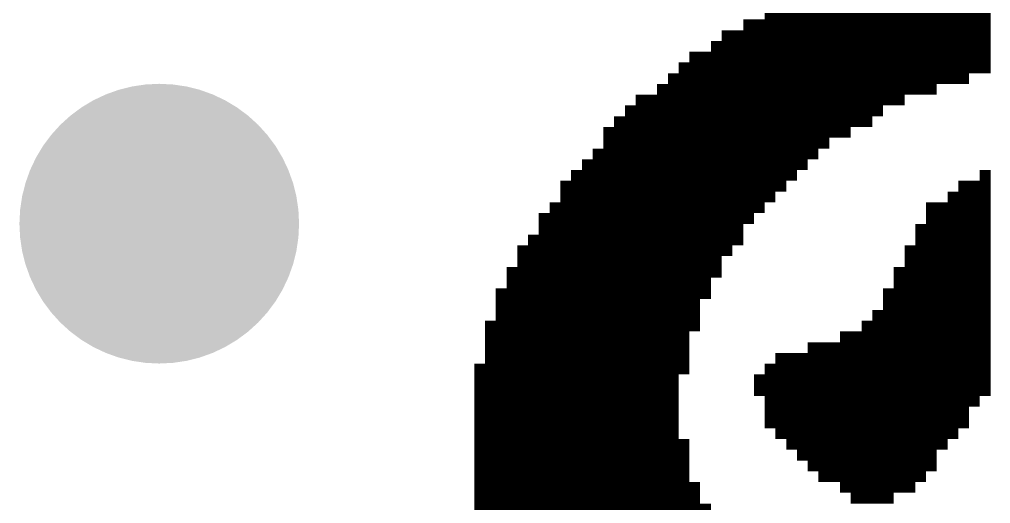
# Model space of a CAD drawing. Extents: x -35.6 to 35.6, y -20.1 to 20.1.
# Drawn here: x 5.628 to 7.921, y 4.194 to 5.337 of the extents above; entities that cross this region are included whole.
import ezdxf

# ---------------------------------------------------------------- set-up
doc = ezdxf.new("R2010")
doc.units = 0
doc.layers.add('18', color=82, linetype='CONTINUOUS')
doc.layers.add('21', color=253, linetype='CONTINUOUS')

# ---------------------------------------------------------------- blocks, each defined once
blk = doc.blocks.new('RECT')
blk.add_solid([(-0.5, -0.5), (0.5, -0.5), (-0.5, 0.5), (0.5, 0.5)])
blk = doc.blocks.new('ROUNDV')
at = {"const_width": 0.5}
blk.add_lwpolyline([(0, -0.25, 1), (0, 0.25, 1), (0, -0.25)], format="xyb", dxfattribs=at)

msp = doc.modelspace()

# ---------------------------------------------------------------- block references
at = {"layer": '18', "xscale": 0.6604, "yscale": 0.6604}
msp.add_blockref('ROUNDV', (5.9578, 4.8545), dxfattribs=at)
at = {"layer": '21', "xscale": 0.0254, "yscale": 0.0254}
for p in [(7.4002, 5.3494), (7.4256, 5.3494), (7.451, 5.3494), (7.4764, 5.3494), (7.5018, 5.3494), (7.5272, 5.3494), (7.5526, 5.3494), (7.578, 5.3494), (7.6034, 5.3494), (7.6288, 5.3494), (7.6542, 5.3494), (7.6796, 5.3494), (7.705, 5.3494), (7.7304, 5.3494), (7.7558, 5.3494), (7.7812, 5.3494), (7.8066, 5.3494), (7.832, 5.3494), (7.8574, 5.3494), (7.8828, 5.3494), (7.9082, 5.3494), (7.3494, 5.324), (7.3748, 5.324), (7.4002, 5.324), (7.4256, 5.324), (7.451, 5.324), (7.4764, 5.324), (7.5018, 5.324), (7.5272, 5.324), (7.5526, 5.324), (7.578, 5.324), (7.6034, 5.324), (7.6288, 5.324), (7.6542, 5.324), (7.6796, 5.324), (7.705, 5.324), (7.7304, 5.324), (7.7558, 5.324), (7.7812, 5.324), (7.8066, 5.324), (7.832, 5.324), (7.8574, 5.324), (7.8828, 5.324), (7.9082, 5.324), (7.2986, 5.2986), (7.324, 5.2986), (7.3494, 5.2986), (7.3748, 5.2986), (7.4002, 5.2986), (7.4256, 5.2986), (7.451, 5.2986), (7.4764, 5.2986), (7.5018, 5.2986), (7.5272, 5.2986), (7.5526, 5.2986), (7.578, 5.2986), (7.6034, 5.2986), (7.6288, 5.2986), (7.6542, 5.2986), (7.6796, 5.2986), (7.705, 5.2986), (7.7304, 5.2986), (7.7558, 5.2986), (7.7812, 5.2986), (7.8066, 5.2986), (7.832, 5.2986), (7.8574, 5.2986), (7.8828, 5.2986), (7.9082, 5.2986), (7.2732, 5.2732), (7.2986, 5.2732), (7.324, 5.2732), (7.3494, 5.2732), (7.3748, 5.2732), (7.4002, 5.2732), (7.4256, 5.2732), (7.451, 5.2732), (7.4764, 5.2732), (7.5018, 5.2732), (7.5272, 5.2732), (7.5526, 5.2732), (7.578, 5.2732), (7.6034, 5.2732), (7.6288, 5.2732), (7.6542, 5.2732), (7.6796, 5.2732), (7.705, 5.2732), (7.7304, 5.2732), (7.7558, 5.2732), (7.7812, 5.2732), (7.8066, 5.2732), (7.832, 5.2732), (7.8574, 5.2732), (7.8828, 5.2732), (7.9082, 5.2732), (7.2224, 5.2478), (7.2478, 5.2478), (7.2732, 5.2478), (7.2986, 5.2478), (7.324, 5.2478), (7.3494, 5.2478), (7.3748, 5.2478), (7.4002, 5.2478), (7.4256, 5.2478), (7.451, 5.2478), (7.4764, 5.2478), (7.5018, 5.2478), (7.5272, 5.2478), (7.5526, 5.2478), (7.578, 5.2478), (7.6034, 5.2478), (7.6288, 5.2478), (7.6542, 5.2478), (7.6796, 5.2478), (7.705, 5.2478), (7.7304, 5.2478), (7.7558, 5.2478), (7.7812, 5.2478), (7.8066, 5.2478), (7.832, 5.2478), (7.8574, 5.2478), (7.8828, 5.2478), (7.9082, 5.2478), (7.197, 5.2224), (7.2224, 5.2224), (7.2478, 5.2224), (7.2732, 5.2224), (7.2986, 5.2224), (7.324, 5.2224), (7.3494, 5.2224), (7.3748, 5.2224), (7.4002, 5.2224), (7.4256, 5.2224), (7.451, 5.2224), (7.4764, 5.2224), (7.5018, 5.2224), (7.5272, 5.2224), (7.5526, 5.2224), (7.578, 5.2224), (7.6034, 5.2224), (7.6288, 5.2224), (7.6542, 5.2224), (7.6796, 5.2224), (7.705, 5.2224), (7.7304, 5.2224), (7.7558, 5.2224), (7.7812, 5.2224), (7.8066, 5.2224), (7.832, 5.2224), (7.8574, 5.2224), (7.8828, 5.2224), (7.9082, 5.2224), (7.1716, 5.197), (7.197, 5.197), (7.2224, 5.197), (7.2478, 5.197), (7.2732, 5.197), (7.2986, 5.197), (7.324, 5.197), (7.3494, 5.197), (7.3748, 5.197), (7.4002, 5.197), (7.4256, 5.197), (7.451, 5.197), (7.4764, 5.197), (7.5018, 5.197), (7.5272, 5.197), (7.5526, 5.197), (7.578, 5.197), (7.6034, 5.197), (7.6288, 5.197), (7.6542, 5.197), (7.6796, 5.197), (7.705, 5.197), (7.7304, 5.197), (7.7558, 5.197), (7.7812, 5.197), (7.8066, 5.197), (7.832, 5.197), (7.8574, 5.197), (7.1462, 5.1716), (7.1716, 5.1716), (7.197, 5.1716), (7.2224, 5.1716), (7.2478, 5.1716), (7.2732, 5.1716), (7.2986, 5.1716), (7.324, 5.1716), (7.3494, 5.1716), (7.3748, 5.1716), (7.4002, 5.1716), (7.4256, 5.1716), (7.451, 5.1716), (7.4764, 5.1716), (7.5018, 5.1716), (7.5272, 5.1716), (7.5526, 5.1716), (7.578, 5.1716), (7.6034, 5.1716), (7.6288, 5.1716), (7.6542, 5.1716), (7.6796, 5.1716), (7.705, 5.1716), (7.7304, 5.1716), (7.7558, 5.1716), (7.7812, 5.1716), (7.0954, 5.1462), (7.1208, 5.1462), (7.1462, 5.1462), (7.1716, 5.1462), (7.197, 5.1462), (7.2224, 5.1462), (7.2478, 5.1462), (7.2732, 5.1462), (7.2986, 5.1462), (7.324, 5.1462), (7.3494, 5.1462), (7.3748, 5.1462), (7.4002, 5.1462), (7.4256, 5.1462), (7.451, 5.1462), (7.4764, 5.1462), (7.5018, 5.1462), (7.5272, 5.1462), (7.5526, 5.1462), (7.578, 5.1462), (7.6034, 5.1462), (7.6288, 5.1462), (7.6542, 5.1462), (7.6796, 5.1462), (7.705, 5.1462), (7.07, 5.1208), (7.0954, 5.1208), (7.1208, 5.1208), (7.1462, 5.1208), (7.1716, 5.1208), (7.197, 5.1208), (7.2224, 5.1208), (7.2478, 5.1208), (7.2732, 5.1208), (7.2986, 5.1208), (7.324, 5.1208), (7.3494, 5.1208), (7.3748, 5.1208), (7.4002, 5.1208), (7.4256, 5.1208), (7.451, 5.1208), (7.4764, 5.1208), (7.5018, 5.1208), (7.5272, 5.1208), (7.5526, 5.1208), (7.578, 5.1208), (7.6034, 5.1208), (7.6288, 5.1208), (7.6542, 5.1208), (7.0446, 5.0954), (7.07, 5.0954), (7.0954, 5.0954), (7.1208, 5.0954), (7.1462, 5.0954), (7.1716, 5.0954), (7.197, 5.0954), (7.2224, 5.0954), (7.2478, 5.0954), (7.2732, 5.0954), (7.2986, 5.0954), (7.324, 5.0954), (7.3494, 5.0954), (7.3748, 5.0954), (7.4002, 5.0954), (7.4256, 5.0954), (7.451, 5.0954), (7.4764, 5.0954), (7.5018, 5.0954), (7.5272, 5.0954), (7.5526, 5.0954), (7.578, 5.0954), (7.6034, 5.0954), (7.6288, 5.0954), (7.0192, 5.07), (7.0446, 5.07), (7.07, 5.07), (7.0954, 5.07), (7.1208, 5.07), (7.1462, 5.07), (7.1716, 5.07), (7.197, 5.07), (7.2224, 5.07), (7.2478, 5.07), (7.2732, 5.07), (7.2986, 5.07), (7.324, 5.07), (7.3494, 5.07), (7.3748, 5.07), (7.4002, 5.07), (7.4256, 5.07), (7.451, 5.07), (7.4764, 5.07), (7.5018, 5.07), (7.5272, 5.07), (7.5526, 5.07), (7.578, 5.07), (7.0192, 5.0446), (7.0446, 5.0446), (7.07, 5.0446), (7.0954, 5.0446), (7.1208, 5.0446), (7.1462, 5.0446), (7.1716, 5.0446), (7.197, 5.0446), (7.2224, 5.0446), (7.2478, 5.0446), (7.2732, 5.0446), (7.2986, 5.0446), (7.324, 5.0446), (7.3494, 5.0446), (7.3748, 5.0446), (7.4002, 5.0446), (7.4256, 5.0446), (7.451, 5.0446), (7.4764, 5.0446), (7.5018, 5.0446), (7.5272, 5.0446), (6.9938, 5.0192), (7.0192, 5.0192), (7.0446, 5.0192), (7.07, 5.0192), (7.0954, 5.0192), (7.1208, 5.0192), (7.1462, 5.0192), (7.1716, 5.0192), (7.197, 5.0192), (7.2224, 5.0192), (7.2478, 5.0192), (7.2732, 5.0192), (7.2986, 5.0192), (7.324, 5.0192), (7.3494, 5.0192), (7.3748, 5.0192), (7.4002, 5.0192), (7.4256, 5.0192), (7.451, 5.0192), (7.4764, 5.0192), (7.5018, 5.0192), (6.9684, 4.9938), (6.9938, 4.9938), (7.0192, 4.9938), (7.0446, 4.9938), (7.07, 4.9938), (7.0954, 4.9938), (7.1208, 4.9938), (7.1462, 4.9938), (7.1716, 4.9938), (7.197, 4.9938), (7.2224, 4.9938), (7.2478, 4.9938), (7.2732, 4.9938), (7.2986, 4.9938), (7.324, 4.9938), (7.3494, 4.9938), (7.3748, 4.9938), (7.4002, 4.9938), (7.4256, 4.9938), (7.451, 4.9938), (7.4764, 4.9938), (6.943, 4.9684), (6.9684, 4.9684), (6.9938, 4.9684), (7.0192, 4.9684), (7.0446, 4.9684), (7.07, 4.9684), (7.0954, 4.9684), (7.1208, 4.9684), (7.1462, 4.9684), (7.1716, 4.9684), (7.197, 4.9684), (7.2224, 4.9684), (7.2478, 4.9684), (7.2732, 4.9684), (7.2986, 4.9684), (7.324, 4.9684), (7.3494, 4.9684), (7.3748, 4.9684), (7.4002, 4.9684), (7.4256, 4.9684), (7.451, 4.9684), (7.9082, 4.9684), (6.9176, 4.943), (6.943, 4.943), (6.9684, 4.943), (6.9938, 4.943), (7.0192, 4.943), (7.0446, 4.943), (7.07, 4.943), (7.0954, 4.943), (7.1208, 4.943), (7.1462, 4.943), (7.1716, 4.943), (7.197, 4.943), (7.2224, 4.943), (7.2478, 4.943), (7.2732, 4.943), (7.2986, 4.943), (7.324, 4.943), (7.3494, 4.943), (7.3748, 4.943), (7.4002, 4.943), (7.4256, 4.943), (7.8574, 4.943), (7.8828, 4.943), (7.9082, 4.943), (6.9176, 4.9176), (6.943, 4.9176), (6.9684, 4.9176), (6.9938, 4.9176), (7.0192, 4.9176), (7.0446, 4.9176), (7.07, 4.9176), (7.0954, 4.9176), (7.1208, 4.9176), (7.1462, 4.9176), (7.1716, 4.9176), (7.197, 4.9176), (7.2224, 4.9176), (7.2478, 4.9176), (7.2732, 4.9176), (7.2986, 4.9176), (7.324, 4.9176), (7.3494, 4.9176), (7.3748, 4.9176), (7.4002, 4.9176), (7.832, 4.9176), (7.8574, 4.9176), (7.8828, 4.9176), (7.9082, 4.9176), (6.8922, 4.8922), (6.9176, 4.8922), (6.943, 4.8922), (6.9684, 4.8922), (6.9938, 4.8922), (7.0192, 4.8922), (7.0446, 4.8922), (7.07, 4.8922), (7.0954, 4.8922), (7.1208, 4.8922), (7.1462, 4.8922), (7.1716, 4.8922), (7.197, 4.8922), (7.2224, 4.8922), (7.2478, 4.8922), (7.2732, 4.8922), (7.2986, 4.8922), (7.324, 4.8922), (7.3494, 4.8922), (7.3748, 4.8922), (7.7812, 4.8922), (7.8066, 4.8922), (7.832, 4.8922), (7.8574, 4.8922), (7.8828, 4.8922), (7.9082, 4.8922), (6.8668, 4.8668), (6.8922, 4.8668), (6.9176, 4.8668), (6.943, 4.8668), (6.9684, 4.8668), (6.9938, 4.8668), (7.0192, 4.8668), (7.0446, 4.8668), (7.07, 4.8668), (7.0954, 4.8668), (7.1208, 4.8668), (7.1462, 4.8668), (7.1716, 4.8668), (7.197, 4.8668), (7.2224, 4.8668), (7.2478, 4.8668), (7.2732, 4.8668), (7.2986, 4.8668), (7.324, 4.8668), (7.3494, 4.8668), (7.7812, 4.8668), (7.8066, 4.8668), (7.832, 4.8668), (7.8574, 4.8668), (7.8828, 4.8668), (7.9082, 4.8668), (6.8668, 4.8414), (6.8922, 4.8414), (6.9176, 4.8414), (6.943, 4.8414), (6.9684, 4.8414), (6.9938, 4.8414), (7.0192, 4.8414), (7.0446, 4.8414), (7.07, 4.8414), (7.0954, 4.8414), (7.1208, 4.8414), (7.1462, 4.8414), (7.1716, 4.8414), (7.197, 4.8414), (7.2224, 4.8414), (7.2478, 4.8414), (7.2732, 4.8414), (7.2986, 4.8414), (7.324, 4.8414), (7.7558, 4.8414), (7.7812, 4.8414), (7.8066, 4.8414), (7.832, 4.8414), (7.8574, 4.8414), (7.8828, 4.8414), (7.9082, 4.8414), (6.8414, 4.816), (6.8668, 4.816), (6.8922, 4.816), (6.9176, 4.816), (6.943, 4.816), (6.9684, 4.816), (6.9938, 4.816), (7.0192, 4.816), (7.0446, 4.816), (7.07, 4.816), (7.0954, 4.816), (7.1208, 4.816), (7.1462, 4.816), (7.1716, 4.816), (7.197, 4.816), (7.2224, 4.816), (7.2478, 4.816), (7.2732, 4.816), (7.2986, 4.816), (7.324, 4.816), (7.7558, 4.816), (7.7812, 4.816), (7.8066, 4.816), (7.832, 4.816), (7.8574, 4.816), (7.8828, 4.816), (7.9082, 4.816), (6.816, 4.7906), (6.8414, 4.7906), (6.8668, 4.7906), (6.8922, 4.7906), (6.9176, 4.7906), (6.943, 4.7906), (6.9684, 4.7906), (6.9938, 4.7906), (7.0192, 4.7906), (7.0446, 4.7906), (7.07, 4.7906), (7.0954, 4.7906), (7.1208, 4.7906), (7.1462, 4.7906), (7.1716, 4.7906), (7.197, 4.7906), (7.2224, 4.7906), (7.2478, 4.7906), (7.2732, 4.7906), (7.2986, 4.7906), (7.7304, 4.7906), (7.7558, 4.7906), (7.7812, 4.7906), (7.8066, 4.7906), (7.832, 4.7906), (7.8574, 4.7906), (7.8828, 4.7906), (7.9082, 4.7906), (6.816, 4.7652), (6.8414, 4.7652), (6.8668, 4.7652), (6.8922, 4.7652), (6.9176, 4.7652), (6.943, 4.7652), (6.9684, 4.7652), (6.9938, 4.7652), (7.0192, 4.7652), (7.0446, 4.7652), (7.07, 4.7652), (7.0954, 4.7652), (7.1208, 4.7652), (7.1462, 4.7652), (7.1716, 4.7652), (7.197, 4.7652), (7.2224, 4.7652), (7.2478, 4.7652), (7.2732, 4.7652), (7.7304, 4.7652), (7.7558, 4.7652), (7.7812, 4.7652), (7.8066, 4.7652), (7.832, 4.7652), (7.8574, 4.7652), (7.8828, 4.7652), (7.9082, 4.7652), (6.7906, 4.7398), (6.816, 4.7398), (6.8414, 4.7398), (6.8668, 4.7398), (6.8922, 4.7398), (6.9176, 4.7398), (6.943, 4.7398), (6.9684, 4.7398), (6.9938, 4.7398), (7.0192, 4.7398), (7.0446, 4.7398), (7.07, 4.7398), (7.0954, 4.7398), (7.1208, 4.7398), (7.1462, 4.7398), (7.1716, 4.7398), (7.197, 4.7398), (7.2224, 4.7398), (7.2478, 4.7398), (7.2732, 4.7398), (7.705, 4.7398), (7.7304, 4.7398), (7.7558, 4.7398), (7.7812, 4.7398), (7.8066, 4.7398), (7.832, 4.7398), (7.8574, 4.7398), (7.8828, 4.7398), (7.9082, 4.7398), (6.7906, 4.7144), (6.816, 4.7144), (6.8414, 4.7144), (6.8668, 4.7144), (6.8922, 4.7144), (6.9176, 4.7144), (6.943, 4.7144), (6.9684, 4.7144), (6.9938, 4.7144), (7.0192, 4.7144), (7.0446, 4.7144), (7.07, 4.7144), (7.0954, 4.7144), (7.1208, 4.7144), (7.1462, 4.7144), (7.1716, 4.7144), (7.197, 4.7144), (7.2224, 4.7144), (7.2478, 4.7144), (7.705, 4.7144), (7.7304, 4.7144), (7.7558, 4.7144), (7.7812, 4.7144), (7.8066, 4.7144), (7.832, 4.7144), (7.8574, 4.7144), (7.8828, 4.7144), (7.9082, 4.7144), (6.7652, 4.689), (6.7906, 4.689), (6.816, 4.689), (6.8414, 4.689), (6.8668, 4.689), (6.8922, 4.689), (6.9176, 4.689), (6.943, 4.689), (6.9684, 4.689), (6.9938, 4.689), (7.0192, 4.689), (7.0446, 4.689), (7.07, 4.689), (7.0954, 4.689), (7.1208, 4.689), (7.1462, 4.689), (7.1716, 4.689), (7.197, 4.689), (7.2224, 4.689), (7.2478, 4.689), (7.6796, 4.689), (7.705, 4.689), (7.7304, 4.689), (7.7558, 4.689), (7.7812, 4.689), (7.8066, 4.689), (7.832, 4.689), (7.8574, 4.689), (7.8828, 4.689), (7.9082, 4.689), (6.7652, 4.6636), (6.7906, 4.6636), (6.816, 4.6636), (6.8414, 4.6636), (6.8668, 4.6636), (6.8922, 4.6636), (6.9176, 4.6636), (6.943, 4.6636), (6.9684, 4.6636), (6.9938, 4.6636), (7.0192, 4.6636), (7.0446, 4.6636), (7.07, 4.6636), (7.0954, 4.6636), (7.1208, 4.6636), (7.1462, 4.6636), (7.1716, 4.6636), (7.197, 4.6636), (7.2224, 4.6636), (7.6796, 4.6636), (7.705, 4.6636), (7.7304, 4.6636), (7.7558, 4.6636), (7.7812, 4.6636), (7.8066, 4.6636), (7.832, 4.6636), (7.8574, 4.6636), (7.8828, 4.6636), (7.9082, 4.6636), (6.7652, 4.6382), (6.7906, 4.6382), (6.816, 4.6382), (6.8414, 4.6382), (6.8668, 4.6382), (6.8922, 4.6382), (6.9176, 4.6382), (6.943, 4.6382), (6.9684, 4.6382), (6.9938, 4.6382), (7.0192, 4.6382), (7.0446, 4.6382), (7.07, 4.6382), (7.0954, 4.6382), (7.1208, 4.6382), (7.1462, 4.6382), (7.1716, 4.6382), (7.197, 4.6382), (7.2224, 4.6382), (7.6542, 4.6382), (7.6796, 4.6382), (7.705, 4.6382), (7.7304, 4.6382), (7.7558, 4.6382), (7.7812, 4.6382), (7.8066, 4.6382), (7.832, 4.6382), (7.8574, 4.6382), (7.8828, 4.6382), (7.9082, 4.6382), (6.7398, 4.6128), (6.7652, 4.6128), (6.7906, 4.6128), (6.816, 4.6128), (6.8414, 4.6128), (6.8668, 4.6128), (6.8922, 4.6128), (6.9176, 4.6128), (6.943, 4.6128), (6.9684, 4.6128), (6.9938, 4.6128), (7.0192, 4.6128), (7.0446, 4.6128), (7.07, 4.6128), (7.0954, 4.6128), (7.1208, 4.6128), (7.1462, 4.6128), (7.1716, 4.6128), (7.197, 4.6128), (7.2224, 4.6128), (7.6288, 4.6128), (7.6542, 4.6128), (7.6796, 4.6128), (7.705, 4.6128), (7.7304, 4.6128), (7.7558, 4.6128), (7.7812, 4.6128), (7.8066, 4.6128), (7.832, 4.6128), (7.8574, 4.6128), (7.8828, 4.6128), (7.9082, 4.6128), (6.7398, 4.5874), (6.7652, 4.5874), (6.7906, 4.5874), (6.816, 4.5874), (6.8414, 4.5874), (6.8668, 4.5874), (6.8922, 4.5874), (6.9176, 4.5874), (6.943, 4.5874), (6.9684, 4.5874), (6.9938, 4.5874), (7.0192, 4.5874), (7.0446, 4.5874), (7.07, 4.5874), (7.0954, 4.5874), (7.1208, 4.5874), (7.1462, 4.5874), (7.1716, 4.5874), (7.197, 4.5874), (7.578, 4.5874), (7.6034, 4.5874), (7.6288, 4.5874), (7.6542, 4.5874), (7.6796, 4.5874), (7.705, 4.5874), (7.7304, 4.5874), (7.7558, 4.5874), (7.7812, 4.5874), (7.8066, 4.5874), (7.832, 4.5874), (7.8574, 4.5874), (7.8828, 4.5874), (7.9082, 4.5874), (6.7398, 4.562), (6.7652, 4.562), (6.7906, 4.562), (6.816, 4.562), (6.8414, 4.562), (6.8668, 4.562), (6.8922, 4.562), (6.9176, 4.562), (6.943, 4.562), (6.9684, 4.562), (6.9938, 4.562), (7.0192, 4.562), (7.0446, 4.562), (7.07, 4.562), (7.0954, 4.562), (7.1208, 4.562), (7.1462, 4.562), (7.1716, 4.562), (7.197, 4.562), (7.5018, 4.562), (7.5272, 4.562), (7.5526, 4.562), (7.578, 4.562), (7.6034, 4.562), (7.6288, 4.562), (7.6542, 4.562), (7.6796, 4.562), (7.705, 4.562), (7.7304, 4.562), (7.7558, 4.562), (7.7812, 4.562), (7.8066, 4.562), (7.832, 4.562), (7.8574, 4.562), (7.8828, 4.562), (7.9082, 4.562), (6.7398, 4.5366), (6.7652, 4.5366), (6.7906, 4.5366), (6.816, 4.5366), (6.8414, 4.5366), (6.8668, 4.5366), (6.8922, 4.5366), (6.9176, 4.5366), (6.943, 4.5366), (6.9684, 4.5366), (6.9938, 4.5366), (7.0192, 4.5366), (7.0446, 4.5366), (7.07, 4.5366), (7.0954, 4.5366), (7.1208, 4.5366), (7.1462, 4.5366), (7.1716, 4.5366), (7.197, 4.5366), (7.4256, 4.5366), (7.451, 4.5366), (7.4764, 4.5366), (7.5018, 4.5366), (7.5272, 4.5366), (7.5526, 4.5366), (7.578, 4.5366), (7.6034, 4.5366), (7.6288, 4.5366), (7.6542, 4.5366), (7.6796, 4.5366), (7.705, 4.5366), (7.7304, 4.5366), (7.7558, 4.5366), (7.7812, 4.5366), (7.8066, 4.5366), (7.832, 4.5366), (7.8574, 4.5366), (7.8828, 4.5366), (7.9082, 4.5366), (6.7144, 4.5112), (6.7398, 4.5112), (6.7652, 4.5112), (6.7906, 4.5112), (6.816, 4.5112), (6.8414, 4.5112), (6.8668, 4.5112), (6.8922, 4.5112), (6.9176, 4.5112), (6.943, 4.5112), (6.9684, 4.5112), (6.9938, 4.5112), (7.0192, 4.5112), (7.0446, 4.5112), (7.07, 4.5112), (7.0954, 4.5112), (7.1208, 4.5112), (7.1462, 4.5112), (7.1716, 4.5112), (7.197, 4.5112), (7.4002, 4.5112), (7.4256, 4.5112), (7.451, 4.5112), (7.4764, 4.5112), (7.5018, 4.5112), (7.5272, 4.5112), (7.5526, 4.5112), (7.578, 4.5112), (7.6034, 4.5112), (7.6288, 4.5112), (7.6542, 4.5112), (7.6796, 4.5112), (7.705, 4.5112), (7.7304, 4.5112), (7.7558, 4.5112), (7.7812, 4.5112), (7.8066, 4.5112), (7.832, 4.5112), (7.8574, 4.5112), (7.8828, 4.5112), (7.9082, 4.5112), (6.7144, 4.4858), (6.7398, 4.4858), (6.7652, 4.4858), (6.7906, 4.4858), (6.816, 4.4858), (6.8414, 4.4858), (6.8668, 4.4858), (6.8922, 4.4858), (6.9176, 4.4858), (6.943, 4.4858), (6.9684, 4.4858), (6.9938, 4.4858), (7.0192, 4.4858), (7.0446, 4.4858), (7.07, 4.4858), (7.0954, 4.4858), (7.1208, 4.4858), (7.1462, 4.4858), (7.1716, 4.4858), (7.3748, 4.4858), (7.4002, 4.4858), (7.4256, 4.4858), (7.451, 4.4858), (7.4764, 4.4858), (7.5018, 4.4858), (7.5272, 4.4858), (7.5526, 4.4858), (7.578, 4.4858), (7.6034, 4.4858), (7.6288, 4.4858), (7.6542, 4.4858), (7.6796, 4.4858), (7.705, 4.4858), (7.7304, 4.4858), (7.7558, 4.4858), (7.7812, 4.4858), (7.8066, 4.4858), (7.832, 4.4858), (7.8574, 4.4858), (7.8828, 4.4858), (7.9082, 4.4858), (6.7144, 4.4604), (6.7398, 4.4604), (6.7652, 4.4604), (6.7906, 4.4604), (6.816, 4.4604), (6.8414, 4.4604), (6.8668, 4.4604), (6.8922, 4.4604), (6.9176, 4.4604), (6.943, 4.4604), (6.9684, 4.4604), (6.9938, 4.4604), (7.0192, 4.4604), (7.0446, 4.4604), (7.07, 4.4604), (7.0954, 4.4604), (7.1208, 4.4604), (7.1462, 4.4604), (7.1716, 4.4604), (7.3748, 4.4604), (7.4002, 4.4604), (7.4256, 4.4604), (7.451, 4.4604), (7.4764, 4.4604), (7.5018, 4.4604), (7.5272, 4.4604), (7.5526, 4.4604), (7.578, 4.4604), (7.6034, 4.4604), (7.6288, 4.4604), (7.6542, 4.4604), (7.6796, 4.4604), (7.705, 4.4604), (7.7304, 4.4604), (7.7558, 4.4604), (7.7812, 4.4604), (7.8066, 4.4604), (7.832, 4.4604), (7.8574, 4.4604), (7.8828, 4.4604), (7.9082, 4.4604), (6.7144, 4.435), (6.7398, 4.435), (6.7652, 4.435), (6.7906, 4.435), (6.816, 4.435), (6.8414, 4.435), (6.8668, 4.435), (6.8922, 4.435), (6.9176, 4.435), (6.943, 4.435), (6.9684, 4.435), (6.9938, 4.435), (7.0192, 4.435), (7.0446, 4.435), (7.07, 4.435), (7.0954, 4.435), (7.1208, 4.435), (7.1462, 4.435), (7.1716, 4.435), (7.4002, 4.435), (7.4256, 4.435), (7.451, 4.435), (7.4764, 4.435), (7.5018, 4.435), (7.5272, 4.435), (7.5526, 4.435), (7.578, 4.435), (7.6034, 4.435), (7.6288, 4.435), (7.6542, 4.435), (7.6796, 4.435), (7.705, 4.435), (7.7304, 4.435), (7.7558, 4.435), (7.7812, 4.435), (7.8066, 4.435), (7.832, 4.435), (7.8574, 4.435), (7.8828, 4.435), (6.7144, 4.4096), (6.7398, 4.4096), (6.7652, 4.4096), (6.7906, 4.4096), (6.816, 4.4096), (6.8414, 4.4096), (6.8668, 4.4096), (6.8922, 4.4096), (6.9176, 4.4096), (6.943, 4.4096), (6.9684, 4.4096), (6.9938, 4.4096), (7.0192, 4.4096), (7.0446, 4.4096), (7.07, 4.4096), (7.0954, 4.4096), (7.1208, 4.4096), (7.1462, 4.4096), (7.1716, 4.4096), (7.4002, 4.4096), (7.4256, 4.4096), (7.451, 4.4096), (7.4764, 4.4096), (7.5018, 4.4096), (7.5272, 4.4096), (7.5526, 4.4096), (7.578, 4.4096), (7.6034, 4.4096), (7.6288, 4.4096), (7.6542, 4.4096), (7.6796, 4.4096), (7.705, 4.4096), (7.7304, 4.4096), (7.7558, 4.4096), (7.7812, 4.4096), (7.8066, 4.4096), (7.832, 4.4096), (7.8574, 4.4096), (6.7144, 4.3842), (6.7398, 4.3842), (6.7652, 4.3842), (6.7906, 4.3842), (6.816, 4.3842), (6.8414, 4.3842), (6.8668, 4.3842), (6.8922, 4.3842), (6.9176, 4.3842), (6.943, 4.3842), (6.9684, 4.3842), (6.9938, 4.3842), (7.0192, 4.3842), (7.0446, 4.3842), (7.07, 4.3842), (7.0954, 4.3842), (7.1208, 4.3842), (7.1462, 4.3842), (7.1716, 4.3842), (7.4002, 4.3842), (7.4256, 4.3842), (7.451, 4.3842), (7.4764, 4.3842), (7.5018, 4.3842), (7.5272, 4.3842), (7.5526, 4.3842), (7.578, 4.3842), (7.6034, 4.3842), (7.6288, 4.3842), (7.6542, 4.3842), (7.6796, 4.3842), (7.705, 4.3842), (7.7304, 4.3842), (7.7558, 4.3842), (7.7812, 4.3842), (7.8066, 4.3842), (7.832, 4.3842), (7.8574, 4.3842), (6.7144, 4.3588), (6.7398, 4.3588), (6.7652, 4.3588), (6.7906, 4.3588), (6.816, 4.3588), (6.8414, 4.3588), (6.8668, 4.3588), (6.8922, 4.3588), (6.9176, 4.3588), (6.943, 4.3588), (6.9684, 4.3588), (6.9938, 4.3588), (7.0192, 4.3588), (7.0446, 4.3588), (7.07, 4.3588), (7.0954, 4.3588), (7.1208, 4.3588), (7.1462, 4.3588), (7.1716, 4.3588), (7.4256, 4.3588), (7.451, 4.3588), (7.4764, 4.3588), (7.5018, 4.3588), (7.5272, 4.3588), (7.5526, 4.3588), (7.578, 4.3588), (7.6034, 4.3588), (7.6288, 4.3588), (7.6542, 4.3588), (7.6796, 4.3588), (7.705, 4.3588), (7.7304, 4.3588), (7.7558, 4.3588), (7.7812, 4.3588), (7.8066, 4.3588), (7.832, 4.3588), (6.7144, 4.3334), (6.7398, 4.3334), (6.7652, 4.3334), (6.7906, 4.3334), (6.816, 4.3334), (6.8414, 4.3334), (6.8668, 4.3334), (6.8922, 4.3334), (6.9176, 4.3334), (6.943, 4.3334), (6.9684, 4.3334), (6.9938, 4.3334), (7.0192, 4.3334), (7.0446, 4.3334), (7.07, 4.3334), (7.0954, 4.3334), (7.1208, 4.3334), (7.1462, 4.3334), (7.1716, 4.3334), (7.197, 4.3334), (7.451, 4.3334), (7.4764, 4.3334), (7.5018, 4.3334), (7.5272, 4.3334), (7.5526, 4.3334), (7.578, 4.3334), (7.6034, 4.3334), (7.6288, 4.3334), (7.6542, 4.3334), (7.6796, 4.3334), (7.705, 4.3334), (7.7304, 4.3334), (7.7558, 4.3334), (7.7812, 4.3334), (7.8066, 4.3334), (6.7144, 4.308), (6.7398, 4.308), (6.7652, 4.308), (6.7906, 4.308), (6.816, 4.308), (6.8414, 4.308), (6.8668, 4.308), (6.8922, 4.308), (6.9176, 4.308), (6.943, 4.308), (6.9684, 4.308), (6.9938, 4.308), (7.0192, 4.308), (7.0446, 4.308), (7.07, 4.308), (7.0954, 4.308), (7.1208, 4.308), (7.1462, 4.308), (7.1716, 4.308), (7.197, 4.308), (7.4764, 4.308), (7.5018, 4.308), (7.5272, 4.308), (7.5526, 4.308), (7.578, 4.308), (7.6034, 4.308), (7.6288, 4.308), (7.6542, 4.308), (7.6796, 4.308), (7.705, 4.308), (7.7304, 4.308), (7.7558, 4.308), (7.7812, 4.308), (6.7144, 4.2826), (6.7398, 4.2826), (6.7652, 4.2826), (6.7906, 4.2826), (6.816, 4.2826), (6.8414, 4.2826), (6.8668, 4.2826), (6.8922, 4.2826), (6.9176, 4.2826), (6.943, 4.2826), (6.9684, 4.2826), (6.9938, 4.2826), (7.0192, 4.2826), (7.0446, 4.2826), (7.07, 4.2826), (7.0954, 4.2826), (7.1208, 4.2826), (7.1462, 4.2826), (7.1716, 4.2826), (7.197, 4.2826), (7.5018, 4.2826), (7.5272, 4.2826), (7.5526, 4.2826), (7.578, 4.2826), (7.6034, 4.2826), (7.6288, 4.2826), (7.6542, 4.2826), (7.6796, 4.2826), (7.705, 4.2826), (7.7304, 4.2826), (7.7558, 4.2826), (7.7812, 4.2826), (6.7144, 4.2572), (6.7398, 4.2572), (6.7652, 4.2572), (6.7906, 4.2572), (6.816, 4.2572), (6.8414, 4.2572), (6.8668, 4.2572), (6.8922, 4.2572), (6.9176, 4.2572), (6.943, 4.2572), (6.9684, 4.2572), (6.9938, 4.2572), (7.0192, 4.2572), (7.0446, 4.2572), (7.07, 4.2572), (7.0954, 4.2572), (7.1208, 4.2572), (7.1462, 4.2572), (7.1716, 4.2572), (7.197, 4.2572), (7.5272, 4.2572), (7.5526, 4.2572), (7.578, 4.2572), (7.6034, 4.2572), (7.6288, 4.2572), (7.6542, 4.2572), (7.6796, 4.2572), (7.705, 4.2572), (7.7304, 4.2572), (7.7558, 4.2572), (6.7144, 4.2318), (6.7398, 4.2318), (6.7652, 4.2318), (6.7906, 4.2318), (6.816, 4.2318), (6.8414, 4.2318), (6.8668, 4.2318), (6.8922, 4.2318), (6.9176, 4.2318), (6.943, 4.2318), (6.9684, 4.2318), (6.9938, 4.2318), (7.0192, 4.2318), (7.0446, 4.2318), (7.07, 4.2318), (7.0954, 4.2318), (7.1208, 4.2318), (7.1462, 4.2318), (7.1716, 4.2318), (7.197, 4.2318), (7.2224, 4.2318), (7.578, 4.2318), (7.6034, 4.2318), (7.6288, 4.2318), (7.6542, 4.2318), (7.6796, 4.2318), (7.705, 4.2318), (7.7304, 4.2318), (6.7144, 4.2064), (6.7398, 4.2064), (6.7652, 4.2064), (6.7906, 4.2064), (6.816, 4.2064), (6.8414, 4.2064), (6.8668, 4.2064), (6.8922, 4.2064), (6.9176, 4.2064), (6.943, 4.2064), (6.9684, 4.2064), (6.9938, 4.2064), (7.0192, 4.2064), (7.0446, 4.2064), (7.07, 4.2064), (7.0954, 4.2064), (7.1208, 4.2064), (7.1462, 4.2064), (7.1716, 4.2064), (7.197, 4.2064), (7.2224, 4.2064), (7.6034, 4.2064), (7.6288, 4.2064), (7.6542, 4.2064), (7.6796, 4.2064), (6.7144, 4.181), (6.7398, 4.181), (6.7652, 4.181), (6.7906, 4.181), (6.816, 4.181), (6.8414, 4.181), (6.8668, 4.181), (6.8922, 4.181), (6.9176, 4.181), (6.943, 4.181), (6.9684, 4.181), (6.9938, 4.181), (7.0192, 4.181), (7.0446, 4.181), (7.07, 4.181), (7.0954, 4.181), (7.1208, 4.181), (7.1462, 4.181), (7.1716, 4.181), (7.197, 4.181), (7.2224, 4.181), (7.2478, 4.181)]:
    msp.add_blockref('RECT', p, dxfattribs=at)

doc.saveas('drawing.dxf')
